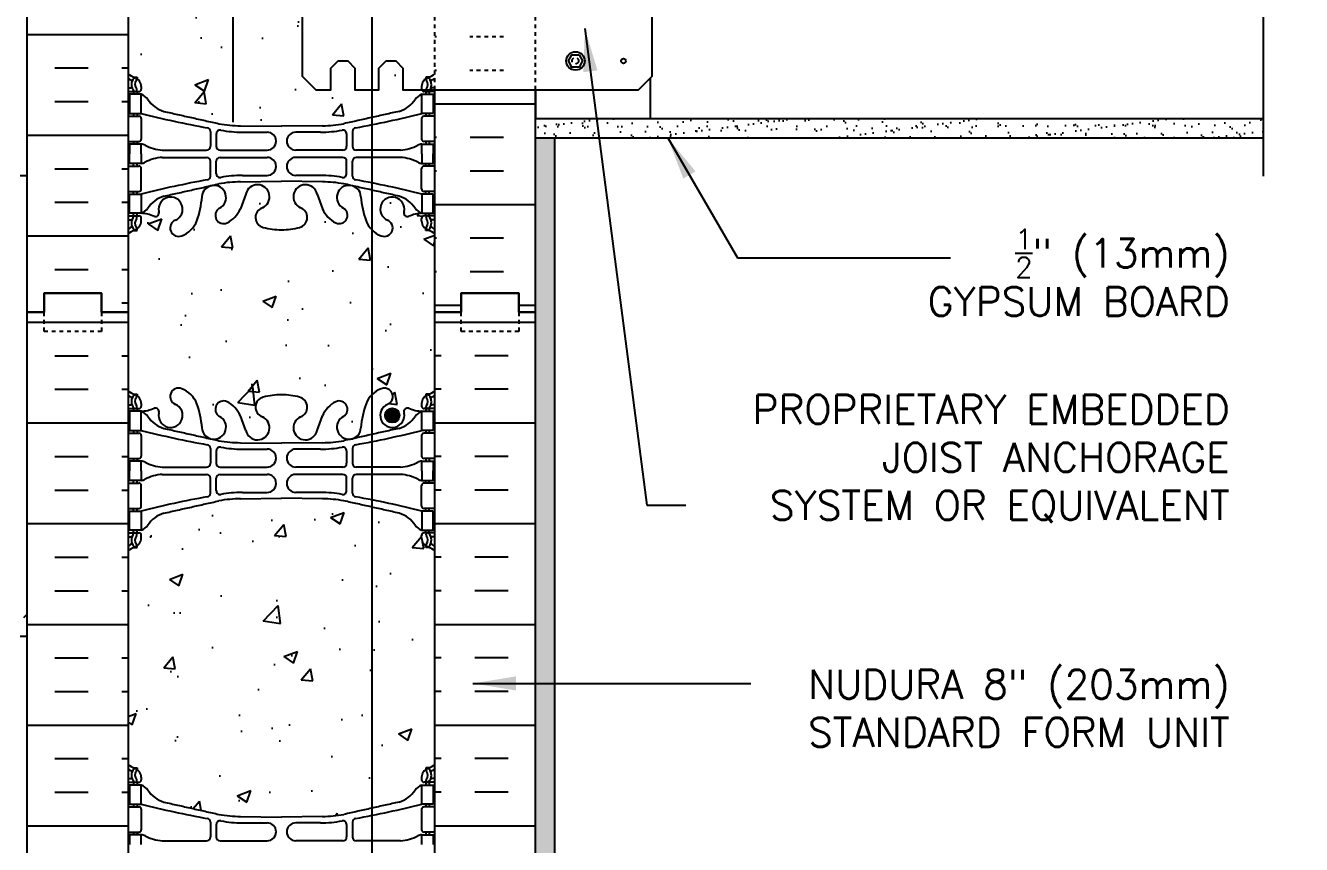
# Model space of a CAD drawing. Header units: inches. Extents: x 109 to 201.9, y 88.1 to 155.4.
# Drawn here: x 168.67 to 201.93, y 113.54 to 134.88 of the extents above; entities that cross this region are included whole.
import ezdxf

# ---------------------------------------------------------------- set-up
doc = ezdxf.new("R2010")
doc.units = ezdxf.units.IN
doc.header["$LTSCALE"] = 0.5
doc.header["$MEASUREMENT"] = 0
doc.linetypes.add('DASHED2', pattern=[0.375, 0.25, -0.125])
doc.linetypes.add('HIDDEN2', pattern=[0.1875, 0.125, -0.0625])
for name, color, linetype in [('HATCH', 12, 'Continuous'), ('line25', 2, 'Continuous'), ('LINE3', 3, 'Continuous'), ('LINE50', 5, 'Continuous'), ('LINE9', 9, 'Continuous'), ('TEXT', 4, 'Continuous'), ('Web_Edge', 9, 'Continuous')]:
    doc.layers.add(name, color=color, linetype=linetype)
doc.styles.add('DIM', font='romans.shx', dxfattribs={"width": 0.7})
doc.styles.add('ROMANS', font='romans.shx', dxfattribs={"height": 0.75})
doc.dimstyles.new('ext_12', dxfattribs={"dimscale": 12, "dimtxt": 0.09375, "dimasz": 0.09375, "dimexe": 0.09375, "dimexo": 0.0625, "dimgap": 0.0625, "dimtad": 1, "dimdec": 1, "dimzin": 3, "dimdsep": 46, "dimlunit": 4, "dimtxsty": 'DIM', "dimcen": 0.09, "dimdle": 0.09375, "dimclrt": 4, "dimadec": 0, "dimazin": 0, "dimtfac": 1, "dimtdec": 1, "dimtmove": 2, "dimatfit": 3, "dimfxl": 1, "dimfrac": 2, "dimtolj": 1, "dimtzin": 0, "dimarcsym": 0})
pattern_1 = [(37.5, (70.88313, 12.08724), (-0.0157483, 0.4817059), [0, -0.38, 0, -0.425, 0, -0.40625]), (7.5, (70.8831, 12.08724), (0.4424442, 0.7055365), [0, -0.205, 0, -0.3425, 0, -0.13125]), (327.5, (70.57563, 12.08724), (0.7785355, 0.0014148), [0, -0.125, 0, -0.45, 0, -0.5875]), (317.5, (70.5756, 12.08724), (0.7515317, 0.219419), [0, -0.0625, 0, -0.295, 0, -0.3375])]

msp = doc.modelspace()

# ---------------------------------------------------------------- hatches: boundary and pattern name
at = {"layer": 'HATCH'}
h = msp.add_hatch(dxfattribs=at)
h.set_pattern_fill('AR-CONC', color=256, scale=0.5)
edge = h.paths.add_edge_path()
edge.add_line((179.108, 151.158), (179.061, 151.158))
edge.add_arc((179.061, 151.221), 0.0625, 180, 270, ccw=False)
edge.add_line((178.998, 151.221), (178.998, 151.288))
edge.add_arc((179.248, 151.288), 0.25, 124.0558, 180, ccw=False)
edge.add_line((179.108, 151.495), (179.108, 151.537))
edge.add_line((179.108, 151.537), (179.198, 151.537))
edge.add_arc((178.998, 151.995), 0.5, 293.5782, 313.7891)
edge.add_line((179.344, 151.634), (179.344, 152.441))
edge.add_arc((179.384, 152.245), 0.2, 101.5736, 145)
edge.add_arc((179.044, 152.235), 0.216, 35, 145)
edge.add_arc((178.67, 152.222), 0.24, 35, 145)
edge.add_arc((178.271, 152.217), 0.248, 35, 145)
edge.add_arc((177.687, 152.122), 0.449, 31.9334, 141.9334)
edge.add_arc((176.981, 152.122), 0.449, 38.0666, 148.0666)
edge.add_arc((176.397, 152.217), 0.248, 35, 145)
edge.add_arc((175.997, 152.222), 0.24, 35, 145)
edge.add_arc((175.624, 152.235), 0.216, 35, 145)
edge.add_arc((175.283, 152.245), 0.2, 35, 145)
edge.add_arc((174.864, 152.18), 0.312, 35, 145)
edge.add_arc((174.392, 152.208), 0.264, 35, 145)
edge.add_arc((173.979, 152.222), 0.24, 35, 65.9938)
edge.add_line((174.077, 152.441), (174.077, 150.276))
edge.add_arc((174.272, 153.254), 2.984, 266.243, 270.0995)
edge.add_line((174.278, 150.27), (175.344, 150.254))
edge.add_line((175.344, 150.254), (176.411, 150.27))
edge.add_arc((176.416, 153.254), 2.984, 269.9005, 280.7454)
edge.add_spline(control_points=[(176.972, 150.322), (177.701, 150.485)], knot_values=[0.493053, 0.493053, 1, 1], degree=1, periodic=0)
edge.add_spline(control_points=[(177.701, 150.485), (178.41, 150.643)], knot_values=[0, 0, 0.493053, 0.493053], degree=1, periodic=0)
edge.add_arc((178.202, 151.357), 0.743, 286.1893, 327.2081)
edge.add_arc((179.126, 150.745), 0.364, 109.6613, 145.0225, ccw=False)
edge.add_line((179.003, 151.088), (179.108, 151.088))
edge.add_line((179.108, 151.088), (179.108, 151.158))
edge = h.paths.add_edge_path()
edge.add_arc((173.979, 152.222), 0.24, 65.9938, 145)
edge.add_arc((173.717, 152.313), 0.08, 35, 145)
edge.add_arc((173.331, 152.135), 0.392, 35, 145)
edge.add_arc((172.839, 152.24), 0.208, 35, 145)
edge.add_arc((172.466, 152.217), 0.248, 35, 145)
edge.add_arc((171.988, 152.167), 0.336, 35, 145)
edge.add_arc((171.606, 152.372), 0.108, 353.0113, 463.0113)
edge.add_arc((171.45, 152.386), 0.16, 35, 131.58)
edge.add_line((171.344, 152.505), (171.344, 151.634))
edge.add_arc((171.69, 151.995), 0.5, 226.2109, 246.4218)
edge.add_line((171.49, 151.537), (171.58, 151.537))
edge.add_line((171.58, 151.537), (171.58, 151.495))
edge.add_arc((171.44, 151.288), 0.25, 0, 55.9442, ccw=False)
edge.add_line((171.69, 151.288), (171.69, 151.221))
edge.add_arc((171.628, 151.221), 0.0625, -90, 0, ccw=False)
edge.add_line((171.628, 151.158), (171.58, 151.158))
edge.add_line((171.58, 151.158), (171.58, 151.088))
edge.add_line((171.58, 151.088), (171.685, 151.088))
edge.add_arc((171.563, 150.745), 0.364, 34.9775, 70.3387, ccw=False)
edge.add_arc((172.486, 151.357), 0.743, 212.7919, 253.8107)
edge.add_spline(control_points=[(172.279, 150.643), (173.716, 150.322)], knot_values=[0, 0, 1, 1], degree=1, periodic=0)
edge.add_arc((174.272, 153.254), 2.984, 259.2546, 266.243)
edge.add_line((174.077, 150.276), (174.077, 152.441))
h.paths.add_polyline_path([(174.077, 147.838, -0.060513), (173.927, 147.737, -0.940793), (173.723, 148.12, 1.753171), (173.272, 148.417, -0.068226), (173.137, 147.789, -0.21345), (172.744, 147.4, -1), (172.581, 147.808, 2.087231), (172.147, 148.033, -0.669601), (172.015, 147.913, 0.085348), (171.685, 147.988), (171.58, 147.988), (171.58, 147.918), (171.628, 147.918, -0.414214), (171.69, 147.856), (171.69, 147.788, -0.249069), (171.58, 147.581), (171.58, 147.539), (171.49, 147.539, 0.088416), (171.344, 147.442), (171.344, 145.408), (171.344, 143.373, 0.088416), (171.49, 143.276), (171.58, 143.276), (171.58, 143.234, -0.249069), (171.69, 143.027), (171.69, 142.959, -0.414214), (171.628, 142.897), (171.58, 142.897), (171.58, 142.827), (171.685, 142.827, 0.085348), (172.015, 142.902, -0.669601), (172.147, 142.782, 2.087231), (172.581, 143.007, -1), (172.744, 143.416, -0.21345), (173.137, 143.026, -0.068226), (173.272, 142.398, 1.753171), (173.723, 142.695, -0.940793), (173.927, 143.078, -0.060513), (174.077, 142.977)])
h.paths.add_polyline_path([(177.701, 147.557, -0.102779), (177.552, 147.789, -0.068226), (177.416, 148.417, 1.753171), (176.965, 148.12, -0.940793), (176.762, 147.737, -0.173075), (176.416, 148.103), (176.273, 148.49, 1.612474), (175.841, 148.131, -0.734872), (175.818, 147.62, -0.068475), (175.344, 147.558, -0.068475), (174.87, 147.62, -0.734872), (174.847, 148.131, 1.612474), (174.415, 148.49), (174.273, 148.103, -0.111396), (174.077, 147.838), (174.077, 142.977, -0.111396), (174.273, 142.712), (174.415, 142.325, 1.612474), (174.847, 142.684, -0.734872), (174.87, 143.195, -0.068475), (175.344, 143.258, -0.068475), (175.818, 143.195, -0.734872), (175.841, 142.684, 1.612474), (176.273, 142.325), (176.416, 142.712, -0.173075), (176.762, 143.078, -0.940793), (176.965, 142.695, 1.753171), (177.416, 142.398, -0.068226), (177.552, 143.026, -0.102779), (177.701, 143.258)])
h.paths.add_polyline_path([(177.29, 142.413, -1), (176.915, 142.413, -1)], flags=16)
edge = h.paths.add_edge_path()
edge.add_line((179.061, 139.657), (179.108, 139.657))
edge.add_line((179.108, 139.657), (179.108, 139.727))
edge.add_line((179.108, 139.727), (179.003, 139.727))
edge.add_arc((179.126, 140.07), 0.364, 214.9775, 250.3387, ccw=False)
edge.add_arc((178.202, 139.458), 0.743, 32.7919, 73.8107)
edge.add_spline(control_points=[(178.41, 140.172), (177.701, 140.33)], knot_values=[0, 0, 0.493053, 0.493053], degree=1, periodic=0)
edge.add_line((177.701, 140.33), (177.701, 139.208))
edge.add_line((177.701, 139.208), (177.884, 139.208))
edge.add_line((177.884, 139.208), (177.884, 138.645))
edge.add_line((177.884, 138.645), (178.072, 138.458))
edge.add_line((178.072, 138.458), (178.322, 138.458))
edge.add_line((178.322, 138.458), (178.509, 138.645))
edge.add_line((178.509, 138.645), (178.509, 139.208))
edge.add_line((178.509, 139.208), (179.314, 139.208))
edge.add_arc((178.998, 138.82), 0.5, 50.837, 66.4218)
edge.add_line((179.198, 139.278), (179.108, 139.278))
edge.add_line((179.108, 139.278), (179.108, 139.32))
edge.add_arc((179.248, 139.527), 0.25, 180, 235.9442, ccw=False)
edge.add_line((178.998, 139.527), (178.998, 139.594))
edge.add_arc((179.061, 139.594), 0.0625, 90, 180, ccw=False)
edge = h.paths.add_edge_path()
edge.add_line((179.003, 133.088), (179.108, 133.088))
edge.add_line((179.108, 133.088), (179.108, 133.158))
edge.add_line((179.108, 133.158), (179.061, 133.158))
edge.add_arc((179.061, 133.221), 0.0625, 192.0705, 270, ccw=False)
edge.add_line((179, 133.208), (178.509, 133.208))
edge.add_line((178.509, 133.208), (178.509, 133.77))
edge.add_line((178.509, 133.77), (178.322, 133.958))
edge.add_line((178.322, 133.958), (178.072, 133.958))
edge.add_line((178.072, 133.958), (177.884, 133.77))
edge.add_line((177.884, 133.77), (177.884, 133.208))
edge.add_line((177.884, 133.208), (177.701, 133.208))
edge.add_line((177.701, 133.208), (177.701, 132.485))
edge.add_spline(control_points=[(177.701, 132.485), (178.41, 132.643)], knot_values=[0, 0, 0.493053, 0.493053], degree=1, periodic=0)
edge.add_arc((178.202, 133.357), 0.743, 286.1893, 327.2081)
edge.add_arc((179.126, 132.745), 0.364, 109.6613, 145.0225, ccw=False)
h.paths.add_polyline_path([(177.701, 129.557, -0.102779), (177.552, 129.789, -0.068226), (177.416, 130.417, 1.753171), (176.965, 130.12, -0.940793), (176.762, 129.737, -0.173075), (176.416, 130.103), (176.273, 130.49, 1.612474), (175.841, 130.131, -0.734872), (175.818, 129.62, -0.068475), (175.344, 129.558, -0.068475), (174.87, 129.62, -0.734872), (174.847, 130.131, 1.612474), (174.415, 130.49), (174.273, 130.103, -0.173075), (173.927, 129.737, -0.940793), (173.723, 130.12, 1.753171), (173.272, 130.417, -0.068226), (173.137, 129.789, -0.21345), (172.744, 129.4, -1), (172.581, 129.808, 2.087231), (172.147, 130.033, -0.669601), (172.015, 129.913, 0.085348), (171.685, 129.988), (171.58, 129.988), (171.58, 129.918), (171.628, 129.918, -0.414214), (171.69, 129.856), (171.69, 129.788, -0.249069), (171.58, 129.581), (171.58, 129.539), (171.49, 129.539, 0.088416), (171.344, 129.442), (171.344, 127.408), (171.344, 125.373, 0.088416), (171.49, 125.276), (171.58, 125.276), (171.58, 125.234, -0.249069), (171.69, 125.027), (171.69, 124.959, -0.414214), (171.628, 124.897), (171.58, 124.897), (171.58, 124.827), (171.685, 124.827, 0.085348), (172.015, 124.902, -0.669601), (172.147, 124.782, 2.087231), (172.581, 125.007, -1), (172.744, 125.416, -0.21345), (173.137, 125.026, -0.068226), (173.272, 124.398, 1.753171), (173.723, 124.695, -0.940793), (173.927, 125.078, -0.173075), (174.273, 124.712), (174.415, 124.325, 1.612474), (174.847, 124.684, -0.734872), (174.87, 125.195, -0.068475), (175.344, 125.258, -0.068475), (175.818, 125.195, -0.734872), (175.841, 124.684, 1.612474), (176.273, 124.325), (176.416, 124.712, -0.173075), (176.762, 125.078, -0.940793), (176.965, 124.695, 1.753171), (177.416, 124.398, -0.068226), (177.552, 125.026, -0.102779), (177.701, 125.258)])
h.paths.add_polyline_path([(177.701, 111.557, -0.102779), (177.552, 111.789, -0.068226), (177.416, 112.417, 1.753171), (176.965, 112.12, -0.940793), (176.762, 111.737, -0.173075), (176.416, 112.103), (176.273, 112.49, 1.612474), (175.841, 112.131, -0.734872), (175.818, 111.62, -0.068475), (175.344, 111.558, -0.068475), (174.87, 111.62, -0.734872), (174.847, 112.131, 1.612474), (174.415, 112.49), (174.273, 112.103, -0.173075), (173.927, 111.737, -0.940793), (173.723, 112.12, 1.753171), (173.272, 112.417, -0.068226), (173.137, 111.789, -0.21345), (172.744, 111.4, -1), (172.581, 111.808, 2.087231), (172.147, 112.033, -0.669601), (172.015, 111.913, 0.085348), (171.685, 111.988), (171.58, 111.988), (171.58, 111.918), (171.628, 111.918, -0.414214), (171.69, 111.856), (171.69, 111.788, -0.249069), (171.58, 111.581), (171.58, 111.539), (171.49, 111.539, 0.088416), (171.344, 111.442), (171.344, 109.408), (174.547, 109.408), (175.547, 110.408), (175.547, 108.408), (176.547, 109.408), (177.701, 109.408)])
h.paths.add_polyline_path([(179.344, 111.442, 0.088416), (179.198, 111.539), (179.108, 111.539), (179.108, 111.581, -0.249069), (178.998, 111.788), (178.998, 111.856, -0.414214), (179.061, 111.918), (179.108, 111.918), (179.108, 111.988), (179.003, 111.988, 0.085348), (178.674, 111.913, -0.669601), (178.541, 112.033, 2.087231), (178.107, 111.808, -1), (177.944, 111.4, -0.108296), (177.701, 111.557), (177.701, 109.408), (179.344, 109.408)])
edge = h.paths.add_edge_path()
edge.add_arc((178.998, 120.82), 0.5, 46.2109, 66.4218)
edge.add_line((179.198, 121.278), (179.108, 121.278))
edge.add_line((179.108, 121.278), (179.108, 121.32))
edge.add_arc((179.248, 121.527), 0.25, 180, 235.9442, ccw=False)
edge.add_line((178.998, 121.527), (178.998, 121.594))
edge.add_arc((179.061, 121.594), 0.0625, 90, 180, ccw=False)
edge.add_line((179.061, 121.657), (179.108, 121.657))
edge.add_line((179.108, 121.657), (179.108, 121.727))
edge.add_line((179.108, 121.727), (179.003, 121.727))
edge.add_arc((179.126, 122.07), 0.364, 214.9775, 250.3387, ccw=False)
edge.add_arc((178.202, 121.458), 0.743, 32.7919, 73.8107)
edge.add_spline(control_points=[(178.41, 122.172), (177.701, 122.33)], knot_values=[0, 0, 0.493053, 0.493053], degree=1, periodic=0)
edge.add_line((177.701, 122.33), (177.701, 114.485))
edge.add_spline(control_points=[(177.701, 114.485), (178.41, 114.643)], knot_values=[0, 0, 0.493053, 0.493053], degree=1, periodic=0)
edge.add_arc((178.202, 115.357), 0.743, 286.1893, 327.2081)
edge.add_arc((179.126, 114.745), 0.364, 109.6613, 145.0225, ccw=False)
edge.add_line((179.003, 115.088), (179.108, 115.088))
edge.add_line((179.108, 115.088), (179.108, 115.158))
edge.add_line((179.108, 115.158), (179.061, 115.158))
edge.add_arc((179.061, 115.221), 0.0625, 180, 270, ccw=False)
edge.add_line((178.998, 115.221), (178.998, 115.288))
edge.add_arc((179.248, 115.288), 0.25, 124.0558, 180, ccw=False)
edge.add_line((179.108, 115.495), (179.108, 115.537))
edge.add_line((179.108, 115.537), (179.198, 115.537))
edge.add_arc((178.998, 115.995), 0.5, 293.5782, 313.7891)
edge.add_line((179.344, 115.634), (179.344, 121.181))
h.paths.add_polyline_path([(179.344, 127.408), (179.344, 129.442, 0.088416), (179.198, 129.539), (179.108, 129.539), (179.108, 129.581, -0.249069), (178.998, 129.788), (178.998, 129.856, -0.414214), (179.061, 129.918), (179.108, 129.918), (179.108, 129.988), (179.003, 129.988, 0.085348), (178.674, 129.913, -0.669601), (178.541, 130.033, 2.087231), (178.107, 129.808, -1), (177.944, 129.4, -0.108296), (177.701, 129.557), (177.701, 125.258, -0.108296), (177.944, 125.416, -1), (178.107, 125.007, 2.087231), (178.541, 124.782, -0.669601), (178.674, 124.902, 0.085348), (179.003, 124.827), (179.108, 124.827), (179.108, 124.897), (179.061, 124.897, -0.414214), (178.998, 124.959), (178.998, 125.027, -0.249069), (179.108, 125.234), (179.108, 125.276), (179.198, 125.276, 0.088416), (179.344, 125.373)])
h.paths.add_polyline_path([(178.421, 124.72, -1), (178.046, 124.72, -1)], flags=16)
edge = h.paths.add_edge_path()
edge.add_spline(control_points=[(173.716, 140.493), (172.279, 140.172)], knot_values=[0, 0, 1, 1], degree=1, periodic=0)
edge.add_arc((172.486, 139.458), 0.743, 106.1893, 145.772)
edge.add_arc((171.563, 140.07), 0.364, 289.6613, 327.9576, ccw=False)
edge.add_line((171.685, 139.727), (171.58, 139.727))
edge.add_line((171.58, 139.727), (171.58, 139.657))
edge.add_line((171.58, 139.657), (171.628, 139.657))
edge.add_arc((171.628, 139.594), 0.0625, 0, 90, ccw=False)
edge.add_line((171.69, 139.594), (171.69, 139.527))
edge.add_arc((171.44, 139.527), 0.25, 304.0558, 360, ccw=False)
edge.add_line((171.58, 139.32), (171.58, 139.278))
edge.add_line((171.58, 139.278), (171.49, 139.278))
edge.add_arc((171.69, 138.82), 0.5, 113.5782, 133.7891)
edge.add_line((171.344, 139.181), (171.344, 133.634))
edge.add_arc((171.69, 133.995), 0.5, 226.2109, 246.4218)
edge.add_line((171.49, 133.537), (171.58, 133.537))
edge.add_line((171.58, 133.537), (171.58, 133.495))
edge.add_arc((171.44, 133.288), 0.25, 0, 55.9442, ccw=False)
edge.add_line((171.69, 133.288), (171.69, 133.221))
edge.add_arc((171.628, 133.221), 0.0625, -90, 0, ccw=False)
edge.add_line((171.628, 133.158), (171.58, 133.158))
edge.add_line((171.58, 133.158), (171.58, 133.088))
edge.add_line((171.58, 133.088), (171.685, 133.088))
edge.add_arc((171.563, 132.745), 0.364, 32.0424, 70.3387, ccw=False)
edge.add_arc((172.486, 133.357), 0.743, 214.228, 253.8107)
edge.add_spline(control_points=[(172.279, 132.643), (173.716, 132.322)], knot_values=[0, 0, 1, 1], degree=1, periodic=0)
edge.add_arc((174.272, 135.254), 2.984, 259.2546, 270.0995)
edge.add_line((174.278, 132.27), (175.344, 132.254))
edge.add_line((175.344, 132.254), (176.411, 132.27))
edge.add_arc((176.416, 135.254), 2.984, 269.9005, 280.7454)
edge.add_spline(control_points=[(176.972, 132.322), (177.467, 132.433)], knot_values=[0.655816, 0.655816, 1, 1], degree=1, periodic=0)
edge.add_spline(control_points=[(177.467, 132.433), (177.514, 132.443)], knot_values=[0.623263, 0.623263, 0.655816, 0.655816], degree=1, periodic=0)
edge.add_spline(control_points=[(177.514, 132.443), (177.649, 132.473)], knot_values=[0.529079, 0.529079, 0.623263, 0.623263], degree=1, periodic=0)
edge.add_spline(control_points=[(177.649, 132.473), (177.701, 132.485)], knot_values=[0.493053, 0.493053, 0.529079, 0.529079], degree=1, periodic=0)
edge.add_line((177.701, 132.485), (177.701, 133.208))
edge.add_line((177.701, 133.208), (177.259, 133.208))
edge.add_line((177.259, 133.208), (177.259, 133.77))
edge.add_line((177.259, 133.77), (177.072, 133.958))
edge.add_line((177.072, 133.958), (176.822, 133.958))
edge.add_line((176.822, 133.958), (176.634, 133.77))
edge.add_line((176.634, 133.77), (176.634, 133.208))
edge.add_line((176.634, 133.208), (176.238, 133.208))
edge.add_line((176.238, 133.208), (175.884, 133.561))
edge.add_line((175.884, 133.561), (175.884, 138.854))
edge.add_line((175.884, 138.854), (176.238, 139.208))
edge.add_line((176.238, 139.208), (176.634, 139.208))
edge.add_line((176.634, 139.208), (176.634, 138.645))
edge.add_line((176.634, 138.645), (176.822, 138.458))
edge.add_line((176.822, 138.458), (177.072, 138.458))
edge.add_line((177.072, 138.458), (177.259, 138.645))
edge.add_line((177.259, 138.645), (177.259, 139.208))
edge.add_line((177.259, 139.208), (177.701, 139.208))
edge.add_line((177.701, 139.208), (177.701, 140.33))
edge.add_spline(control_points=[(177.701, 140.33), (177.649, 140.342)], knot_values=[0.493053, 0.493053, 0.529079, 0.529079], degree=1, periodic=0)
edge.add_spline(control_points=[(177.649, 140.342), (177.514, 140.372)], knot_values=[0.529079, 0.529079, 0.623263, 0.623263], degree=1, periodic=0)
edge.add_spline(control_points=[(177.514, 140.372), (177.467, 140.383)], knot_values=[0.623263, 0.623263, 0.655816, 0.655816], degree=1, periodic=0)
edge.add_spline(control_points=[(177.467, 140.383), (176.972, 140.493)], knot_values=[0.655816, 0.655816, 1, 1], degree=1, periodic=0)
edge.add_arc((176.416, 137.561), 2.984, 79.2546, 90.0995)
edge.add_line((176.411, 140.545), (175.344, 140.561))
edge.add_line((175.344, 140.561), (174.278, 140.545))
edge.add_arc((174.272, 137.561), 2.984, 89.9005, 100.7454)
h = msp.add_hatch(dxfattribs=at)
h.set_pattern_fill('INSUL', color=256, scale=7, style=0)
h.set_pattern_definition([(0, (-2754.8174, -269.602), (0, 2.625), []), (0, (-2754.8174, -268.727), (0, 2.625), [0.875, -0.875]), (0, (-2754.8174, -267.852), (0, 2.625), [0.875, -0.875])])
h.paths.add_polyline_path([(168.719, 127.408), (169.157, 127.408), (169.157, 127.908), (170.657, 127.908), (170.657, 127.408), (171.344, 127.408), (171.344, 145.408), (170.657, 145.408), (170.657, 145.908), (169.157, 145.908), (169.157, 145.408), (168.719, 145.408)])
h = msp.add_hatch(dxfattribs=at)
h.set_pattern_fill('INSUL', color=256, scale=7, angle=180, style=0)
h.set_pattern_definition([(180, (70.883, 12.0872), (-3e-16, -2.625), []), (180, (70.883, 11.2122), (-3e-16, -2.625), [0.875, -0.875]), (180, (70.883, 10.3372), (-3e-16, -2.625), [0.875, -0.875])])
h.paths.add_polyline_path([(181.969, 133.208), (179.344, 133.208), (179.344, 127.408), (180.032, 127.408), (180.032, 127.908), (181.532, 127.908), (181.532, 127.408), (181.969, 127.408)])
h = msp.add_hatch(dxfattribs=at)
h.set_pattern_fill('AR-SAND', color=256, scale=0.25, style=0)
h.set_pattern_definition(pattern_1)
h.paths.add_polyline_path([(181.969, 132.458), (181.969, 131.958), (200.935, 131.958), (200.935, 132.458)])
h = msp.add_hatch(dxfattribs=at)
h.set_pattern_fill('AR-SAND', color=256, scale=0.25, style=0)
h.set_pattern_definition(pattern_1)
h.paths.add_polyline_path([(182.469, 131.958), (181.969, 131.958), (181.969, 127.408), (181.969, 109.408), (182.469, 109.408)])
h = msp.add_hatch(dxfattribs=at)
h.set_pattern_fill('INSUL', color=256, scale=7, style=0)
h.set_pattern_definition([(0, (-2754.8174, -287.602), (0, 2.625), []), (0, (-2754.8174, -286.727), (0, 2.625), [0.875, -0.875]), (0, (-2754.8174, -285.852), (0, 2.625), [0.875, -0.875])])
h.paths.add_polyline_path([(168.719, 109.408), (169.157, 109.408), (169.157, 109.908), (170.657, 109.908), (170.657, 109.408), (171.344, 109.408), (171.344, 127.408), (170.657, 127.408), (170.657, 127.908), (169.157, 127.908), (169.157, 127.408), (168.719, 127.408)])
h = msp.add_hatch(dxfattribs=at)
h.set_pattern_fill('INSUL', color=256, scale=7, style=0)
h.set_pattern_definition([(180, (3105.5058, -287.602), (0, 2.625), []), (180, (3105.5058, -286.727), (0, 2.625), [0.875, -0.875]), (180, (3105.5058, -285.852), (0, 2.625), [0.875, -0.875])])
h.paths.add_polyline_path([(181.969, 109.408), (181.532, 109.408), (181.532, 109.908), (180.032, 109.908), (180.032, 109.408), (179.344, 109.408), (179.344, 127.408), (180.032, 127.408), (180.032, 127.908), (181.532, 127.908), (181.532, 127.408), (181.969, 127.408)])
h = msp.add_hatch(dxfattribs=at)
h.set_pattern_fill('AR-CONC', color=256, scale=0.5)
edge = h.paths.add_edge_path()
edge.add_spline(control_points=[(177.701, 122.33), (176.972, 122.493)], knot_values=[0.493053, 0.493053, 1, 1], degree=1, periodic=0)
edge.add_arc((176.416, 119.561), 2.984, 79.2546, 90.0995)
edge.add_line((176.411, 122.545), (175.344, 122.561))
edge.add_line((175.344, 122.561), (174.278, 122.545))
edge.add_arc((174.272, 119.561), 2.984, 89.9005, 100.7454)
edge.add_spline(control_points=[(173.716, 122.493), (172.279, 122.172)], knot_values=[0, 0, 1, 1], degree=1, periodic=0)
edge.add_arc((172.486, 121.458), 0.743, 106.1893, 147.2081)
edge.add_arc((171.563, 122.07), 0.364, 289.6613, 325.0225, ccw=False)
edge.add_line((171.685, 121.727), (171.58, 121.727))
edge.add_line((171.58, 121.727), (171.58, 121.657))
edge.add_line((171.58, 121.657), (171.628, 121.657))
edge.add_arc((171.628, 121.594), 0.0625, 0, 90, ccw=False)
edge.add_line((171.69, 121.594), (171.69, 121.527))
edge.add_arc((171.44, 121.527), 0.25, 304.0558, 360, ccw=False)
edge.add_line((171.58, 121.32), (171.58, 121.278))
edge.add_line((171.58, 121.278), (171.49, 121.278))
edge.add_arc((171.69, 120.82), 0.5, 113.5782, 133.7891)
edge.add_line((171.344, 121.181), (171.344, 115.634))
edge.add_arc((171.69, 115.995), 0.5, 226.2109, 246.4218)
edge.add_line((171.49, 115.537), (171.58, 115.537))
edge.add_line((171.58, 115.537), (171.58, 115.495))
edge.add_arc((171.44, 115.288), 0.25, 0, 55.9442, ccw=False)
edge.add_line((171.69, 115.288), (171.69, 115.221))
edge.add_arc((171.628, 115.221), 0.0625, -90, 0, ccw=False)
edge.add_line((171.628, 115.158), (171.58, 115.158))
edge.add_line((171.58, 115.158), (171.58, 115.088))
edge.add_line((171.58, 115.088), (171.685, 115.088))
edge.add_arc((171.563, 114.745), 0.364, 34.9775, 70.3387, ccw=False)
edge.add_arc((172.486, 115.357), 0.743, 212.7919, 253.8107)
edge.add_spline(control_points=[(172.279, 114.643), (173.716, 114.322)], knot_values=[0, 0, 1, 1], degree=1, periodic=0)
edge.add_arc((174.272, 117.254), 2.984, 259.2546, 270.0995)
edge.add_line((174.278, 114.27), (175.344, 114.254))
edge.add_line((175.344, 114.254), (176.411, 114.27))
edge.add_arc((176.416, 117.254), 2.984, 269.9005, 280.7454)
edge.add_spline(control_points=[(176.972, 114.322), (177.701, 114.485)], knot_values=[0.493053, 0.493053, 1, 1], degree=1, periodic=0)
edge.add_line((177.701, 114.485), (177.701, 122.33))
at = {"layer": 'LINE3'}
msp.add_hatch(color=256, dxfattribs=at).paths.add_polyline_path([(178.046, 124.72, 1), (178.421, 124.72, 1)])

# ---------------------------------------------------------------- linework, layer by layer
at = {"layer": 'HATCH', "linetype": 'HIDDEN2'}
for p, q in [((179.383, 134.587), (179.344, 134.587)), ((181.133, 134.587), (180.258, 134.587)), ((179.383, 133.712), (179.344, 133.712)), ((181.133, 133.712), (180.258, 133.712))]:
    msp.add_line(p, q, dxfattribs=at)
at = {"layer": 'line25'}
for p, q in [((171.344, 145.408), (171.344, 127.408)), ((184.969, 132.458), (184.969, 133.521)), ((179.344, 127.408), (179.344, 133.208)), ((181.969, 133.208), (181.969, 132.458)), ((181.969, 132.458), (200.935, 132.458)), ((181.969, 132.458), (184.969, 132.458)), ((171.344, 127.408), (171.344, 109.408)), ((179.344, 109.408), (179.344, 127.408))]:
    msp.add_line(p, q, dxfattribs=at)
msp.add_lwpolyline([(175.884, 138.854), (175.884, 133.561), (176.238, 133.208), (176.634, 133.208), (176.634, 133.77), (176.822, 133.958), (177.072, 133.958), (177.259, 133.77), (177.259, 133.208), (177.884, 133.208), (177.884, 133.77), (178.072, 133.958), (178.322, 133.958), (178.509, 133.77), (178.509, 133.208), (184.656, 133.208), (185.009, 133.561), (185.009, 138.854)], dxfattribs=at)
at = {"layer": 'LINE3'}
for p, q in [((174.077, 154.325), (174.077, 132.359)), ((177.701, 150.714), (177.701, 133.208)), ((177.701, 133.208), (177.701, 109.408))]:
    msp.add_line(p, q, dxfattribs=at)
msp.add_circle((178.234, 124.72), 0.188, dxfattribs=at)
at = {"layer": 'LINE50'}
for p, q in [((168.719, 127.408), (168.719, 145.408)), ((181.969, 127.408), (181.969, 133.208)), ((168.719, 109.408), (168.719, 127.408)), ((181.969, 109.408), (181.969, 127.408))]:
    msp.add_line(p, q, dxfattribs=at)
for points in [[(171.344, 127.408), (170.657, 127.408), (170.657, 127.908), (169.157, 127.908), (169.157, 127.408), (168.719, 127.408)], [(168.719, 127.408), (169.157, 127.408), (169.157, 127.908), (170.657, 127.908), (170.657, 127.408), (171.344, 127.408)], [(179.344, 127.408), (180.032, 127.408), (180.032, 127.908), (181.532, 127.908), (181.532, 127.408), (181.969, 127.408)], [(181.969, 127.408), (181.532, 127.408), (181.532, 127.908), (180.032, 127.908), (180.032, 127.408), (179.344, 127.408)]]:
    msp.add_lwpolyline(points, dxfattribs=at)
at = {"layer": 'LINE9', "linetype": 'HIDDEN2'}
for p, q in [((179.344, 133.208), (179.344, 139.189)), ((181.969, 133.208), (181.969, 139.208))]:
    msp.add_line(p, q, dxfattribs=at)
at = {"layer": 'LINE9'}
for p, q in [((181.969, 131.958), (200.935, 131.958)), ((182.469, 109.408), (182.469, 131.958)), ((168.719, 130.967), (168.532, 130.967)), ((168.532, 118.967), (168.719, 118.967))]:
    msp.add_line(p, q, dxfattribs=at)
at = {"layer": 'LINE9', "linetype": 'DASHED2'}
msp.add_line((168.625, 119.449), (168.719, 119.542), dxfattribs=at)
at = {"layer": 'LINE9'}
msp.add_lwpolyline([(200.935, 143.208), (200.935, 138.083), (199.935, 137.083), (201.935, 137.083), (200.935, 136.083), (200.935, 130.958)], dxfattribs=at)
msp.add_lwpolyline([(183.102, 134.118), (183.194, 133.958), (183.102, 133.797), (182.917, 133.797), (182.825, 133.958), (182.917, 134.118)], close=True, dxfattribs=at)
at = {"layer": 'LINE9', "linetype": 'DASHED2', "ltscale": 0.15}
for points in [[(170.657, 127.408), (170.657, 127.408), (170.657, 126.908), (169.157, 126.908), (169.157, 127.408), (169.157, 127.408)], [(170.657, 127.408), (170.657, 127.408), (170.657, 126.908), (169.157, 126.908), (169.157, 127.408), (169.157, 127.408)], [(181.532, 127.408), (181.532, 127.408), (181.532, 126.908), (180.032, 126.908), (180.032, 127.408), (180.032, 127.408)], [(181.532, 127.408), (181.532, 127.408), (181.532, 126.908), (180.032, 126.908), (180.032, 127.408), (180.032, 127.408)]]:
    msp.add_lwpolyline(points, dxfattribs=at)
at = {"layer": 'LINE9'}
for centre, radius in [((183.009, 133.958), 0.241), ((184.259, 133.958), 0.0625)]:
    msp.add_circle(centre, radius, dxfattribs=at)
at = {"layer": 'LINE9', "linetype": 'DASHED2'}
msp.add_circle((183.005, 133.961), 0.0843, dxfattribs=at)
at = {"layer": 'Web_Edge'}
for p, q in [((171.49, 133.537), (171.58, 133.537)), ((171.58, 133.537), (171.58, 133.495)), ((179.198, 133.537), (179.108, 133.537)), ((179.108, 133.537), (179.108, 133.495)), ((171.344, 133.258), (171.422, 133.258)), ((171.344, 133.158), (171.628, 133.158)), ((171.49, 133.158), (171.49, 133.088)), ((171.58, 133.158), (171.58, 133.088)), ((171.69, 133.288), (171.69, 133.221)), ((178.998, 133.288), (178.998, 133.221)), ((179.344, 133.158), (179.061, 133.158)), ((179.108, 133.158), (179.108, 133.088)), ((179.198, 133.158), (179.198, 133.088)), ((179.344, 133.258), (179.266, 133.258)), ((171.344, 132.518), (171.628, 132.518)), ((171.49, 132.588), (171.49, 132.518)), ((171.58, 132.588), (171.58, 132.518)), ((171.69, 132.456), (171.69, 131.921)), ((178.998, 132.456), (178.998, 131.921)), ((179.344, 132.518), (179.061, 132.518)), ((179.108, 132.588), (179.108, 132.518)), ((179.198, 132.588), (179.198, 132.518)), ((173.492, 132.118), (173.492, 131.733)), ((173.645, 132.056), (173.645, 131.733)), ((174.278, 132.27), (175.344, 132.254)), ((174.325, 132.102), (174.972, 132.102)), ((176.411, 132.27), (175.344, 132.254)), ((176.363, 132.102), (175.717, 132.102)), ((177.044, 132.056), (177.044, 131.733)), ((177.196, 132.118), (177.196, 131.733)), ((171.344, 131.858), (171.628, 131.858)), ((171.49, 131.858), (171.49, 131.788)), ((171.58, 131.858), (171.58, 131.788)), ((179.344, 131.858), (179.061, 131.858)), ((179.108, 131.858), (179.108, 131.788)), ((179.198, 131.858), (179.198, 131.788)), ((172.238, 131.633), (173.392, 131.633)), ((172.238, 131.444), (173.392, 131.443)), ((173.745, 131.633), (174.972, 131.633)), ((173.745, 131.443), (174.972, 131.443)), ((176.944, 131.633), (175.717, 131.633)), ((176.944, 131.443), (175.717, 131.443)), ((178.45, 131.633), (177.296, 131.633)), ((178.45, 131.444), (177.296, 131.443)), ((171.344, 131.218), (171.628, 131.218)), ((171.49, 131.218), (171.49, 131.288)), ((171.58, 131.218), (171.58, 131.288)), ((171.69, 130.621), (171.69, 131.156)), ((173.492, 130.958), (173.492, 131.343)), ((173.645, 131.02), (173.645, 131.343)), ((177.044, 131.02), (177.044, 131.343)), ((177.196, 130.958), (177.196, 131.343)), ((178.998, 130.621), (178.998, 131.156)), ((179.344, 131.218), (179.061, 131.218)), ((179.108, 131.218), (179.108, 131.288)), ((179.198, 131.218), (179.198, 131.288)), ((174.278, 130.806), (175.344, 130.822)), ((174.325, 130.974), (174.972, 130.974)), ((176.411, 130.806), (175.344, 130.822)), ((176.363, 130.974), (175.717, 130.974)), ((171.344, 130.558), (171.628, 130.558)), ((171.49, 130.488), (171.49, 130.558)), ((171.58, 130.488), (171.58, 130.558)), ((174.415, 130.49), (174.273, 130.103)), ((176.273, 130.49), (176.416, 130.103)), ((179.344, 130.558), (179.061, 130.558)), ((179.108, 130.488), (179.108, 130.558)), ((179.198, 130.488), (179.198, 130.558)), ((171.344, 129.918), (171.628, 129.918)), ((171.344, 129.818), (171.422, 129.818)), ((171.49, 129.918), (171.49, 129.988)), ((171.58, 129.918), (171.58, 129.988)), ((171.69, 129.788), (171.69, 129.856)), ((178.998, 129.788), (178.998, 129.856)), ((179.344, 129.918), (179.061, 129.918)), ((179.108, 129.918), (179.108, 129.988)), ((179.198, 129.918), (179.198, 129.988)), ((179.344, 129.818), (179.266, 129.818)), ((171.49, 129.539), (171.58, 129.539)), ((171.58, 129.539), (171.58, 129.581)), ((179.108, 129.539), (179.108, 129.581)), ((179.198, 129.539), (179.108, 129.539)), ((171.49, 125.276), (171.58, 125.276)), ((171.58, 125.276), (171.58, 125.234)), ((179.198, 125.276), (179.108, 125.276)), ((179.108, 125.276), (179.108, 125.234)), ((171.344, 124.997), (171.422, 124.997)), ((171.344, 124.897), (171.628, 124.897)), ((171.49, 124.897), (171.49, 124.827)), ((171.58, 124.897), (171.58, 124.827)), ((171.69, 125.027), (171.69, 124.959)), ((178.998, 125.027), (178.998, 124.959)), ((179.344, 124.897), (179.061, 124.897)), ((179.108, 124.897), (179.108, 124.827)), ((179.198, 124.897), (179.198, 124.827)), ((179.344, 124.997), (179.266, 124.997)), ((174.415, 124.325), (174.273, 124.712)), ((176.273, 124.325), (176.416, 124.712)), ((171.344, 124.257), (171.628, 124.257)), ((171.49, 124.327), (171.49, 124.257)), ((171.58, 124.327), (171.58, 124.257)), ((171.69, 124.194), (171.69, 123.659)), ((178.998, 124.194), (178.998, 123.659)), ((179.344, 124.257), (179.061, 124.257)), ((179.108, 124.327), (179.108, 124.257)), ((179.198, 124.327), (179.198, 124.257)), ((173.492, 123.857), (173.492, 123.472)), ((173.645, 123.795), (173.645, 123.472)), ((174.278, 124.009), (175.344, 123.993)), ((174.325, 123.841), (174.972, 123.841)), ((176.411, 124.009), (175.344, 123.993)), ((176.363, 123.841), (175.717, 123.841)), ((177.044, 123.795), (177.044, 123.472)), ((177.196, 123.857), (177.196, 123.472)), ((171.344, 123.597), (171.628, 123.597)), ((171.49, 123.597), (171.49, 123.527)), ((171.58, 123.597), (171.58, 123.527)), ((179.344, 123.597), (179.061, 123.597)), ((179.108, 123.597), (179.108, 123.527)), ((179.198, 123.597), (179.198, 123.527)), ((172.238, 123.371), (173.392, 123.372)), ((172.238, 123.182), (173.392, 123.182)), ((173.492, 122.697), (173.492, 123.082)), ((173.645, 122.759), (173.645, 123.082)), ((173.745, 123.372), (174.972, 123.372)), ((173.745, 123.182), (174.972, 123.182)), ((176.944, 123.372), (175.717, 123.372)), ((176.944, 123.182), (175.717, 123.182)), ((177.044, 122.759), (177.044, 123.082)), ((177.196, 122.697), (177.196, 123.082)), ((178.45, 123.371), (177.296, 123.372)), ((178.45, 123.182), (177.296, 123.182)), ((171.344, 122.957), (171.628, 122.957)), ((171.49, 122.957), (171.49, 123.027)), ((171.58, 122.957), (171.58, 123.027)), ((171.69, 122.359), (171.69, 122.894)), ((178.998, 122.359), (178.998, 122.894)), ((179.344, 122.957), (179.061, 122.957)), ((179.108, 122.957), (179.108, 123.027)), ((179.198, 122.957), (179.198, 123.027)), ((174.278, 122.545), (175.344, 122.561)), ((174.325, 122.713), (174.972, 122.713)), ((176.411, 122.545), (175.344, 122.561)), ((176.363, 122.713), (175.717, 122.713)), ((171.344, 122.297), (171.628, 122.297)), ((171.49, 122.227), (171.49, 122.297)), ((171.58, 122.227), (171.58, 122.297)), ((179.344, 122.297), (179.061, 122.297)), ((179.108, 122.227), (179.108, 122.297)), ((179.198, 122.227), (179.198, 122.297)), ((171.344, 121.657), (171.628, 121.657)), ((171.344, 121.557), (171.422, 121.557)), ((171.49, 121.657), (171.49, 121.727)), ((171.58, 121.657), (171.58, 121.727)), ((171.69, 121.527), (171.69, 121.594)), ((178.998, 121.527), (178.998, 121.594)), ((179.344, 121.657), (179.061, 121.657)), ((179.108, 121.657), (179.108, 121.727)), ((179.198, 121.657), (179.198, 121.727)), ((179.344, 121.557), (179.266, 121.557)), ((171.49, 121.278), (171.58, 121.278)), ((171.58, 121.278), (171.58, 121.32)), ((179.108, 121.278), (179.108, 121.32)), ((179.198, 121.278), (179.108, 121.278)), ((171.49, 115.537), (171.58, 115.537)), ((171.58, 115.537), (171.58, 115.495)), ((179.198, 115.537), (179.108, 115.537)), ((179.108, 115.537), (179.108, 115.495)), ((171.344, 115.258), (171.422, 115.258)), ((171.344, 115.158), (171.628, 115.158)), ((171.49, 115.158), (171.49, 115.088)), ((171.58, 115.158), (171.58, 115.088)), ((171.69, 115.288), (171.69, 115.221)), ((178.998, 115.288), (178.998, 115.221)), ((179.344, 115.158), (179.061, 115.158)), ((179.108, 115.158), (179.108, 115.088)), ((179.198, 115.158), (179.198, 115.088)), ((179.344, 115.258), (179.266, 115.258)), ((171.344, 114.518), (171.628, 114.518)), ((171.49, 114.588), (171.49, 114.518)), ((171.58, 114.588), (171.58, 114.518)), ((171.69, 114.456), (171.69, 113.921)), ((178.998, 114.456), (178.998, 113.921)), ((179.344, 114.518), (179.061, 114.518)), ((179.108, 114.588), (179.108, 114.518)), ((179.198, 114.588), (179.198, 114.518)), ((173.492, 114.118), (173.492, 113.733)), ((174.278, 114.27), (175.344, 114.254)), ((174.325, 114.102), (174.972, 114.102)), ((176.411, 114.27), (175.344, 114.254)), ((176.363, 114.102), (175.717, 114.102)), ((177.196, 114.118), (177.196, 113.733)), ((171.344, 113.858), (171.628, 113.858)), ((171.49, 113.858), (171.49, 113.788)), ((171.58, 113.858), (171.58, 113.788)), ((173.645, 114.056), (173.645, 113.733)), ((177.044, 114.056), (177.044, 113.733)), ((179.344, 113.858), (179.061, 113.858)), ((179.108, 113.858), (179.108, 113.788)), ((179.198, 113.858), (179.198, 113.788)), ((172.238, 113.633), (173.392, 113.633)), ((173.745, 113.633), (174.972, 113.633)), ((176.944, 113.633), (175.717, 113.633)), ((178.45, 113.633), (177.296, 113.633))]:
    msp.add_line(p, q, dxfattribs=at)
for points in [[(171.385, 132.588), (171.685, 132.588), (171.685, 133.088), (171.385, 133.088)], [(179.303, 132.588), (179.003, 132.588), (179.003, 133.088), (179.303, 133.088)], [(171.385, 130.488), (171.685, 130.488), (171.685, 129.988), (171.385, 129.988)], [(179.303, 130.488), (179.003, 130.488), (179.003, 129.988), (179.303, 129.988)], [(171.385, 124.327), (171.685, 124.327), (171.685, 124.827), (171.385, 124.827)], [(179.303, 124.327), (179.003, 124.327), (179.003, 124.827), (179.303, 124.827)], [(171.385, 122.227), (171.685, 122.227), (171.685, 121.727), (171.385, 121.727)], [(179.303, 122.227), (179.003, 122.227), (179.003, 121.727), (179.303, 121.727)], [(171.385, 114.588), (171.685, 114.588), (171.685, 115.088), (171.385, 115.088)], [(179.303, 114.588), (179.003, 114.588), (179.003, 115.088), (179.303, 115.088)]]:
    msp.add_lwpolyline(points, close=True, dxfattribs=at)
for points in [[(171.685, 131.538), (171.685, 131.788), (171.385, 131.788), (171.385, 131.538)], [(179.003, 131.538), (179.003, 131.788), (179.303, 131.788), (179.303, 131.538)], [(171.685, 131.538), (171.685, 131.288), (171.385, 131.288), (171.385, 131.538)], [(179.003, 131.538), (179.003, 131.288), (179.303, 131.288), (179.303, 131.538)], [(171.685, 123.277), (171.685, 123.527), (171.385, 123.527), (171.385, 123.277)], [(179.003, 123.277), (179.003, 123.527), (179.303, 123.527), (179.303, 123.277)], [(171.685, 123.277), (171.685, 123.027), (171.385, 123.027), (171.385, 123.277)], [(179.003, 123.277), (179.003, 123.027), (179.303, 123.027), (179.303, 123.277)], [(171.685, 113.538), (171.685, 113.788), (171.385, 113.788), (171.385, 113.538)], [(179.003, 113.538), (179.003, 113.788), (179.303, 113.788), (179.303, 113.538)]]:
    msp.add_lwpolyline(points, dxfattribs=at)
for centre, radius, start, end in [((171.69, 133.995), 0.5, 226.2109, 250.5288), ((171.69, 133.995), 0.6, 234.7832, 245.0748), ((171.684, 133.343), 0.25, 140.1145, 222.4609), ((171.428, 133.432), 0.021, 343.464, 63.9957), ((171.526, 133.474), 0.045, 321.448, 139.1879), ((171.44, 133.288), 0.25, 0, 70.5288), ((171.684, 133.343), 0.16, 140.0001, 222.4609), ((179.248, 133.288), 0.25, 109.4712, 180), ((179.162, 133.474), 0.045, 40.8121, 218.552), ((179.004, 133.343), 0.16, 317.5391, 39.9999), ((178.998, 133.995), 0.5, 289.4712, 313.7891), ((179.004, 133.343), 0.25, 317.5391, 39.8855), ((179.26, 133.432), 0.021, 116.0043, 196.536), ((178.998, 133.995), 0.6, 294.9252, 305.2168), ((171.422, 133.278), 0.0196, 269.4032, 15.4901), ((171.533, 133.204), 0.045, 222.4609, 42.4609), ((171.628, 133.221), 0.0625, 270, 0), ((171.563, 132.745), 0.364, 34.9775, 70.3387), ((179.126, 132.745), 0.364, 109.6613, 145.0225), ((179.061, 133.221), 0.0625, 180, 270), ((179.156, 133.204), 0.045, 137.5391, 317.5391), ((179.266, 133.278), 0.0196, 164.5099, 270.5968), ((172.486, 133.357), 0.743, 212.7919, 253.8107), ((178.202, 133.357), 0.743, 286.1893, 327.2081), ((171.628, 132.456), 0.0625, 0, 90), ((178.494, 160.008), 28.253, 256.0552, 259.6343), ((172.195, 160.008), 28.253, 280.3657, 283.9448), ((179.061, 132.456), 0.0625, 90, 180), ((173.392, 132.118), 0.1, 360, 79.6343), ((173.745, 132.056), 0.1, 79.2546, 180), ((174.272, 135.254), 2.984, 259.2546, 270.0995), ((174.32, 135.086), 2.984, 259.2546, 270.0995), ((174.972, 131.868), 0.234, 270, 90), ((175.717, 131.868), 0.234, 90, 270), ((176.369, 135.086), 2.984, 269.9005, 280.7454), ((176.416, 135.254), 2.984, 269.9005, 280.7454), ((176.944, 132.056), 0.1, 0, 100.7454), ((177.296, 132.118), 0.1, 100.3657, 180), ((171.628, 131.921), 0.0625, 270, 0), ((171.681, 131.569), 0.219, 60.4937, 88.92), ((172.323, 132.789), 1.16, 242.5844, 265.8032), ((173.392, 131.733), 0.1, 270.0388, 360), ((173.745, 131.733), 0.1, 180, 270), ((176.944, 131.733), 0.1, 270, 0), ((177.296, 131.733), 0.1, 180, 269.9612), ((178.366, 132.789), 1.16, 274.1968, 297.4156), ((179.007, 131.569), 0.219, 91.08, 119.5063), ((179.061, 131.921), 0.0625, 180, 270), ((172.323, 130.287), 1.16, 94.1968, 117.4156), ((173.392, 131.343), 0.1, 0, 89.9612), ((173.745, 131.343), 0.1, 90, 180), ((174.972, 131.208), 0.234, 270, 90), ((175.717, 131.208), 0.234, 90, 270), ((176.944, 131.343), 0.1, 0, 90), ((177.296, 131.343), 0.1, 90.0388, 180), ((178.366, 130.287), 1.16, 62.5844, 85.8032), ((171.628, 131.156), 0.0625, 0, 90), ((171.681, 131.507), 0.219, 271.08, 299.5063), ((179.007, 131.507), 0.219, 240.4937, 268.92), ((179.061, 131.156), 0.0625, 90, 180), ((178.494, 103.068), 28.253, 100.3657, 103.9448), ((173.392, 130.958), 0.1, 280.3657, 0), ((173.745, 131.02), 0.1, 180, 280.7454), ((174.272, 127.822), 2.984, 89.9005, 100.7454), ((174.32, 127.99), 2.984, 89.9005, 100.7454), ((174.72, 130.417), 0.314, 293.8084, 166.5854), ((175.968, 130.417), 0.314, 13.4146, 246.1916), ((176.369, 127.99), 2.984, 79.2546, 90.0995), ((176.416, 127.822), 2.984, 79.2546, 90.0995), ((176.944, 131.02), 0.1, 259.2546, 0), ((177.296, 130.958), 0.1, 180, 259.6343), ((172.195, 103.068), 28.253, 76.0552, 79.6343), ((171.628, 130.621), 0.0625, 270, 0), ((172.486, 129.719), 0.743, 106.1893, 147.2081), ((172.455, 130.095), 0.314, 293.8084, 191.4114), ((170.915, 130.598), 2.365, 339.9985, 355.6105), ((173.586, 130.402), 0.314, 296.0652, 177.2643), ((177.103, 130.402), 0.314, 2.7357, 243.9348), ((179.774, 130.598), 2.365, 184.3895, 200.0015), ((178.234, 130.095), 0.314, 348.5886, 246.1916), ((178.202, 129.719), 0.743, 32.7919, 73.8107), ((179.061, 130.621), 0.0625, 180, 270), ((171.563, 130.331), 0.364, 289.6613, 325.0225), ((173.837, 129.935), 0.217, 121.463, 294.4736), ((173.586, 130.405), 0.75, 297.0295, 336.3062), ((174.938, 129.879), 0.268, 109.9662, 255.2108), ((175.75, 129.879), 0.268, 284.7892, 70.0338), ((177.102, 130.405), 0.75, 203.6938, 242.9705), ((176.852, 129.935), 0.217, 245.5264, 58.537), ((179.126, 130.331), 0.364, 214.9775, 250.3387), ((171.422, 129.799), 0.0196, 344.5099, 90.5968), ((171.684, 129.734), 0.25, 137.5391, 219.8855), ((171.533, 129.872), 0.045, 317.5391, 137.5391), ((171.684, 129.734), 0.16, 137.5391, 219.9999), ((171.44, 129.788), 0.25, 289.4712, 360), ((171.628, 129.856), 0.0625, 360, 90), ((171.63, 128.992), 0.997, 66.8533, 86.8462), ((172.056, 130), 0.0968, 249.5669, 19.8449), ((172.663, 129.604), 0.22, 111.8037, 291.8037), ((172.506, 130.033), 0.677, 290.6803, 338.8761), ((178.183, 130.033), 0.677, 201.1239, 249.3197), ((178.026, 129.604), 0.22, 248.1963, 68.1963), ((178.632, 130), 0.0968, 160.1551, 290.4331), ((179.058, 128.992), 0.997, 93.1538, 113.1467), ((179.061, 129.856), 0.0625, 90, 180), ((179.248, 129.788), 0.25, 180, 250.5288), ((179.156, 129.872), 0.045, 42.4609, 222.4609), ((179.004, 129.734), 0.16, 320.0001, 42.4609), ((179.004, 129.734), 0.25, 320.1145, 42.4609), ((179.266, 129.799), 0.0196, 89.4032, 195.4901), ((171.69, 129.081), 0.6, 114.9252, 125.2168), ((171.69, 129.081), 0.5, 109.4712, 133.7891), ((171.428, 129.644), 0.021, 296.0043, 16.536), ((171.526, 129.603), 0.045, 220.8121, 38.552), ((175.333, 131.312), 1.754, 254.7082, 270.3771), ((175.356, 131.312), 1.754, 269.6229, 285.2918), ((179.162, 129.603), 0.045, 141.448, 319.1879), ((178.998, 129.081), 0.5, 46.2109, 70.5288), ((179.26, 129.644), 0.021, 163.464, 243.9957), ((178.998, 129.081), 0.6, 54.7832, 65.0748), ((172.663, 125.211), 0.22, 68.1963, 248.1963), ((172.506, 124.782), 0.677, 21.1239, 69.3197), ((178.183, 124.782), 0.677, 110.6803, 158.8761), ((178.026, 125.211), 0.22, 291.8037, 111.8037), ((171.69, 125.734), 0.5, 226.2109, 250.5288), ((171.69, 125.734), 0.6, 234.7832, 245.0748), ((171.684, 125.082), 0.25, 140.1145, 222.4609), ((171.428, 125.171), 0.021, 343.464, 63.9957), ((171.526, 125.212), 0.045, 321.448, 139.1879), ((171.44, 125.027), 0.25, 0, 70.5288), ((171.684, 125.082), 0.16, 140.0001, 222.4609), ((173.837, 124.88), 0.217, 65.5264, 238.537), ((173.586, 124.41), 0.75, 23.6938, 62.9705), ((174.938, 124.936), 0.268, 104.7892, 250.0338), ((175.333, 123.504), 1.754, 89.6229, 105.2918), ((175.356, 123.504), 1.754, 74.7082, 90.3771), ((175.75, 124.936), 0.268, 289.9662, 75.2108), ((177.102, 124.41), 0.75, 117.0295, 156.3062), ((176.852, 124.88), 0.217, 301.463, 114.4736), ((179.248, 125.027), 0.25, 109.4712, 180), ((179.162, 125.212), 0.045, 40.8121, 218.552), ((179.004, 125.082), 0.16, 317.5391, 39.9999), ((178.998, 125.734), 0.5, 289.4712, 313.7891), ((179.004, 125.082), 0.25, 317.5391, 39.8855), ((179.26, 125.171), 0.021, 116.0043, 196.536), ((178.998, 125.734), 0.6, 294.9252, 305.2168), ((171.422, 125.017), 0.0196, 269.4032, 15.4901), ((171.533, 124.943), 0.045, 222.4609, 42.4609), ((171.628, 124.959), 0.0625, 270, 0), ((171.63, 125.823), 0.997, 273.1538, 293.1467), ((171.563, 124.484), 0.364, 34.9775, 70.3387), ((172.056, 124.815), 0.0968, 340.1551, 110.4331), ((172.455, 124.72), 0.314, 168.5886, 66.1916), ((170.915, 124.217), 2.365, 4.3895, 20.0015), ((179.774, 124.217), 2.365, 159.9985, 175.6105), ((178.234, 124.72), 0.314, 113.8084, 11.4114), ((178.632, 124.815), 0.0968, 69.5669, 199.8449), ((179.058, 125.823), 0.997, 246.8533, 266.8462), ((179.126, 124.484), 0.364, 109.6613, 145.0225), ((179.061, 124.959), 0.0625, 180, 270), ((179.156, 124.943), 0.045, 137.5391, 317.5391), ((179.266, 125.017), 0.0196, 164.5099, 270.5968), ((172.486, 125.096), 0.743, 212.7919, 253.8107), ((173.586, 124.413), 0.314, 182.7357, 63.9348), ((174.72, 124.398), 0.314, 193.4146, 66.1916), ((175.968, 124.398), 0.314, 113.8084, 346.5854), ((177.103, 124.413), 0.314, 116.0652, 357.2643), ((178.202, 125.096), 0.743, 286.1893, 327.2081), ((171.628, 124.194), 0.0625, 0, 90), ((178.494, 151.747), 28.253, 256.0552, 259.6343), ((172.195, 151.747), 28.253, 280.3657, 283.9448), ((179.061, 124.194), 0.0625, 90, 180), ((173.392, 123.857), 0.1, 360, 79.6343), ((173.745, 123.795), 0.1, 79.2546, 180), ((174.272, 126.993), 2.984, 259.2546, 270.0995), ((174.32, 126.825), 2.984, 259.2546, 270.0995), ((174.972, 123.607), 0.234, 270, 90), ((175.717, 123.607), 0.234, 90, 270), ((176.369, 126.825), 2.984, 269.9005, 280.7454), ((176.416, 126.993), 2.984, 269.9005, 280.7454), ((176.944, 123.795), 0.1, 0, 100.7454), ((177.296, 123.857), 0.1, 100.3657, 180), ((171.628, 123.659), 0.0625, 270, 0), ((171.681, 123.308), 0.219, 60.4937, 88.92), ((172.323, 124.528), 1.16, 242.5844, 265.8032), ((173.392, 123.472), 0.1, 270.0388, 360), ((173.745, 123.472), 0.1, 180, 270), ((176.944, 123.472), 0.1, 270, 0), ((177.296, 123.472), 0.1, 180, 269.9612), ((178.366, 124.528), 1.16, 274.1968, 297.4156), ((179.007, 123.308), 0.219, 91.08, 119.5063), ((179.061, 123.659), 0.0625, 180, 270), ((172.323, 122.026), 1.16, 94.1968, 117.4156), ((173.392, 123.082), 0.1, 0, 89.9612), ((173.745, 123.082), 0.1, 90, 180), ((174.972, 122.947), 0.234, 270, 90), ((175.717, 122.947), 0.234, 90, 270), ((176.944, 123.082), 0.1, 0, 90), ((177.296, 123.082), 0.1, 90.0388, 180), ((178.366, 122.026), 1.16, 62.5844, 85.8032), ((171.628, 122.894), 0.0625, 0, 90), ((171.681, 123.246), 0.219, 271.08, 299.5063), ((173.745, 122.759), 0.1, 180, 280.7454), ((176.944, 122.759), 0.1, 259.2546, 0), ((179.007, 123.246), 0.219, 240.4937, 268.92), ((179.061, 122.894), 0.0625, 90, 180), ((178.494, 94.807), 28.253, 100.3657, 103.9448), ((173.392, 122.697), 0.1, 280.3657, 0), ((174.272, 119.561), 2.984, 89.9005, 100.7454), ((174.32, 119.729), 2.984, 89.9005, 100.7454), ((176.369, 119.729), 2.984, 79.2546, 90.0995), ((176.416, 119.561), 2.984, 79.2546, 90.0995), ((177.296, 122.697), 0.1, 180, 259.6343), ((172.195, 94.807), 28.253, 76.0552, 79.6343), ((171.628, 122.359), 0.0625, 270, 0), ((172.486, 121.458), 0.743, 106.1893, 147.2081), ((178.202, 121.458), 0.743, 32.7919, 73.8107), ((179.061, 122.359), 0.0625, 180, 270), ((171.563, 122.07), 0.364, 289.6613, 325.0225), ((179.126, 122.07), 0.364, 214.9775, 250.3387), ((171.422, 121.537), 0.0196, 344.5099, 90.5968), ((171.684, 121.472), 0.25, 137.5391, 219.8855), ((171.533, 121.611), 0.045, 317.5391, 137.5391), ((171.684, 121.472), 0.16, 137.5391, 219.9999), ((171.44, 121.527), 0.25, 289.4712, 360), ((171.628, 121.594), 0.0625, 360, 90), ((179.061, 121.594), 0.0625, 90, 180), ((179.248, 121.527), 0.25, 180, 250.5288), ((179.156, 121.611), 0.045, 42.4609, 222.4609), ((179.004, 121.472), 0.16, 320.0001, 42.4609), ((179.004, 121.472), 0.25, 320.1145, 42.4609), ((179.266, 121.537), 0.0196, 89.4032, 195.4901), ((171.69, 120.82), 0.6, 114.9252, 125.2168), ((171.69, 120.82), 0.5, 109.4712, 133.7891), ((171.428, 121.383), 0.021, 296.0043, 16.536), ((171.526, 121.342), 0.045, 220.8121, 38.552), ((179.162, 121.342), 0.045, 141.448, 319.1879), ((178.998, 120.82), 0.5, 46.2109, 70.5288), ((179.26, 121.383), 0.021, 163.464, 243.9957), ((178.998, 120.82), 0.6, 54.7832, 65.0748), ((171.69, 115.995), 0.5, 226.2109, 250.5288), ((171.69, 115.995), 0.6, 234.7832, 245.0748), ((171.684, 115.343), 0.25, 140.1145, 222.4609), ((171.428, 115.432), 0.021, 343.464, 63.9957), ((171.526, 115.474), 0.045, 321.448, 139.1879), ((171.44, 115.288), 0.25, 0, 70.5288), ((171.684, 115.343), 0.16, 140.0001, 222.4609), ((179.248, 115.288), 0.25, 109.4712, 180), ((179.162, 115.474), 0.045, 40.8121, 218.552), ((179.004, 115.343), 0.16, 317.5391, 39.9999), ((178.998, 115.995), 0.5, 289.4712, 313.7891), ((179.004, 115.343), 0.25, 317.5391, 39.8855), ((179.26, 115.432), 0.021, 116.0043, 196.536), ((178.998, 115.995), 0.6, 294.9252, 305.2168), ((171.422, 115.278), 0.0196, 269.4032, 15.4901), ((171.533, 115.204), 0.045, 222.4609, 42.4609), ((171.628, 115.221), 0.0625, 270, 0), ((179.061, 115.221), 0.0625, 180, 270), ((179.156, 115.204), 0.045, 137.5391, 317.5391), ((179.266, 115.278), 0.0196, 164.5099, 270.5968), ((171.563, 114.745), 0.364, 34.9775, 70.3387), ((172.486, 115.357), 0.743, 212.7919, 253.8107), ((178.202, 115.357), 0.743, 286.1893, 327.2081), ((179.126, 114.745), 0.364, 109.6613, 145.0225), ((171.628, 114.456), 0.0625, 0, 90), ((178.494, 142.008), 28.253, 256.0552, 259.6343), ((172.195, 142.008), 28.253, 280.3657, 283.9448), ((179.061, 114.456), 0.0625, 90, 180), ((173.392, 114.118), 0.1, 360, 79.6343), ((173.745, 114.056), 0.1, 79.2546, 180), ((174.272, 117.254), 2.984, 259.2546, 270.0995), ((174.32, 117.086), 2.984, 259.2546, 270.0995), ((174.972, 113.868), 0.234, 270, 90), ((175.717, 113.868), 0.234, 90, 270), ((176.369, 117.086), 2.984, 269.9005, 280.7454), ((176.416, 117.254), 2.984, 269.9005, 280.7454), ((176.944, 114.056), 0.1, 0, 100.7454), ((177.296, 114.118), 0.1, 100.3657, 180), ((171.628, 113.921), 0.0625, 270, 0), ((171.681, 113.569), 0.219, 60.4937, 88.92), ((172.323, 114.789), 1.16, 242.5844, 265.8032), ((178.366, 114.789), 1.16, 274.1968, 297.4156), ((179.007, 113.569), 0.219, 91.08, 119.5063), ((179.061, 113.921), 0.0625, 180, 270), ((173.392, 113.733), 0.1, 270.0388, 360), ((173.745, 113.733), 0.1, 180, 270), ((176.944, 113.733), 0.1, 270, 0), ((177.296, 113.733), 0.1, 180, 269.9612)]:
    msp.add_arc(centre, radius, start, end, dxfattribs=at)
for points in [[(172.279, 132.643), (173.716, 132.322)], [(178.41, 132.643), (176.972, 132.322)], [(172.279, 130.433), (173.716, 130.754)], [(178.41, 130.433), (176.972, 130.754)], [(172.279, 124.382), (173.716, 124.061)], [(178.41, 124.382), (176.972, 124.061)], [(172.279, 122.172), (173.716, 122.493)], [(178.41, 122.172), (176.972, 122.493)], [(172.279, 114.643), (173.716, 114.322)], [(178.41, 114.643), (176.972, 114.322)]]:
    msp.add_open_spline(points, degree=1, dxfattribs=at)

# ---------------------------------------------------------------- texts
at = {"layer": 'TEXT', "char_height": 0.75, "attachment_point": 6, "style": 'ROMANS'}
for s, insert, width in [('\\A1;{\\H0.7x;\\S1/2;}" (13mm) GYPSUM BOARD', (200.066, 128.446), 9.12398), ('PROPRIETARY EMBEDDED JOIST ANCHORAGE \\PSYSTEM OR EQUIVALENT', (200.066, 123.591), 13.76939), ('\\A1;NUDURA 8" (203mm) STANDARD FORM UNIT', (200.066, 117.087), 14.69725)]:
    msp.add_mtext(s, dxfattribs=dict(at, insert=insert, width=width))

# ---------------------------------------------------------------- leaders
at = {"layer": 'TEXT'}
for points in [[(183.254, 134.804), (184.865, 122.38), (185.884, 122.38)], [(185.413, 131.958), (187.235, 128.826), (192.788, 128.826)], [(180.336, 117.735), (184.804, 117.735), (187.581, 117.735)]]:
    msp.add_leader(points, dimstyle='ext_12', override={"dimtad": 0}, dxfattribs=at)

doc.saveas('drawing.dxf')
